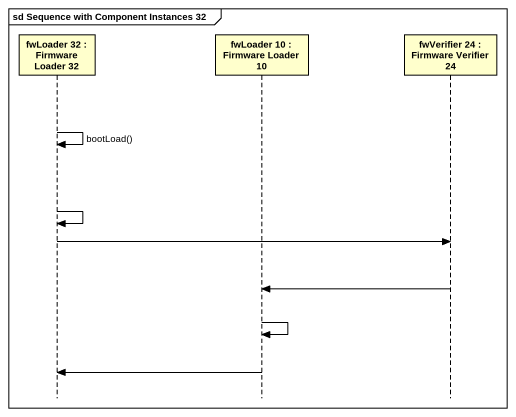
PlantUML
@startuml
mainframe sd Sequence with Component Instances 32
hide footbox
participant "fwLoader 32 : Firmware Loader 32" as fwLoader_32
participant "fwLoader 10 : Firmware Loader 10" as fwLoader_10
participant "fwVerifier 24 : Firmware Verifier 24" as fwVerifier_24

fwLoader_32 -> fwLoader_32 : bootLoad()
fwLoader_32 -> fwLoader_32
fwLoader_32 -> fwVerifier_24
fwVerifier_24 -> fwLoader_10
fwLoader_10 -> fwLoader_10
fwLoader_10 -> fwLoader_32
@enduml
